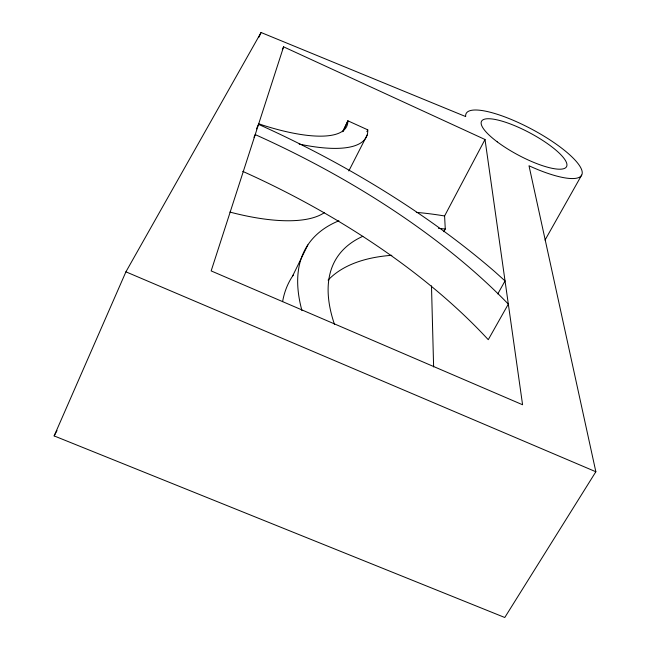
<?xml version="1.0" encoding="UTF-8"?>
<svg xmlns="http://www.w3.org/2000/svg" width="650" height="650" viewBox="0 0 650 650"><rect width="100%" height="100%" fill="white"/><g stroke="black" fill="none" stroke-linecap="round" stroke-linejoin="round"><path stroke-width="0.97" d="M343.184 131.292L347.896 120.811L367.762 129.846L366.868 131.657M283.587 46.833L211.161 270.912L522.584 404.755L485.014 139.498L283.587 46.833L282.327 49.603M54.145 435.914L125.921 271.83L261.064 32.5L465.676 116.569A65.447 17.006 28.1 0 1 520.796 123.687A65.447 17.006 28.1 0 1 582.091 171.308A65.447 17.006 28.1 0 1 529.003 165.766L595.855 471.754L504.774 617.5L54.145 435.914L57.021 430.56M259.009 37.107L261.064 32.5M256.449 128.903L258.529 124.353A495.162 220.488 24.1 0 1 494.788 271.684L505.042 280.914L497.794 293.889M253.979 137.296L255.222 134.599A446.964 197.324 24.1 0 1 508.324 304.102L488.264 339.682A440.432 208.276 23.8 0 0 242.718 171.364M342.591 131.763L347.896 120.811M292.451 276.315L307.856 244.912M348.822 170.95L367.136 135.046M443.869 231.693L445.274 229.036L444.592 215.971L485.014 139.498M545.033 240.069L581.669 175.094M438.441 228.321L445.274 229.036M258.473 123.679L262.99 125.231A122.168 36.636 24.6 0 0 347.848 121.152M125.921 271.83L595.855 471.754M431.486 285.862L433.623 366.941M301.957 310.635A394.461 149.086 32.5 0 1 338.926 220.764M416.301 212.387A394.461 149.086 32.5 0 1 444.592 215.971M328.088 280.118A355.566 141.692 32.8 0 1 391.836 255.296M334.523 324.512A359.271 135.159 32.4 0 1 362.854 236.299M282.604 301.641A390.358 156.26 32.9 0 1 293.548 274.698M324.472 212.566A155.382 54.202 23.9 0 1 229.848 212.054M367.762 129.846A145.015 43.534 24.6 0 1 299.171 144.064M497.234 141.854A48.197 12.521 28.1 0 0 566.483 166.774A48.197 12.521 28.1 0 0 508.381 123.232A48.197 12.521 28.1 0 0 497.234 141.854"/></g></svg>
